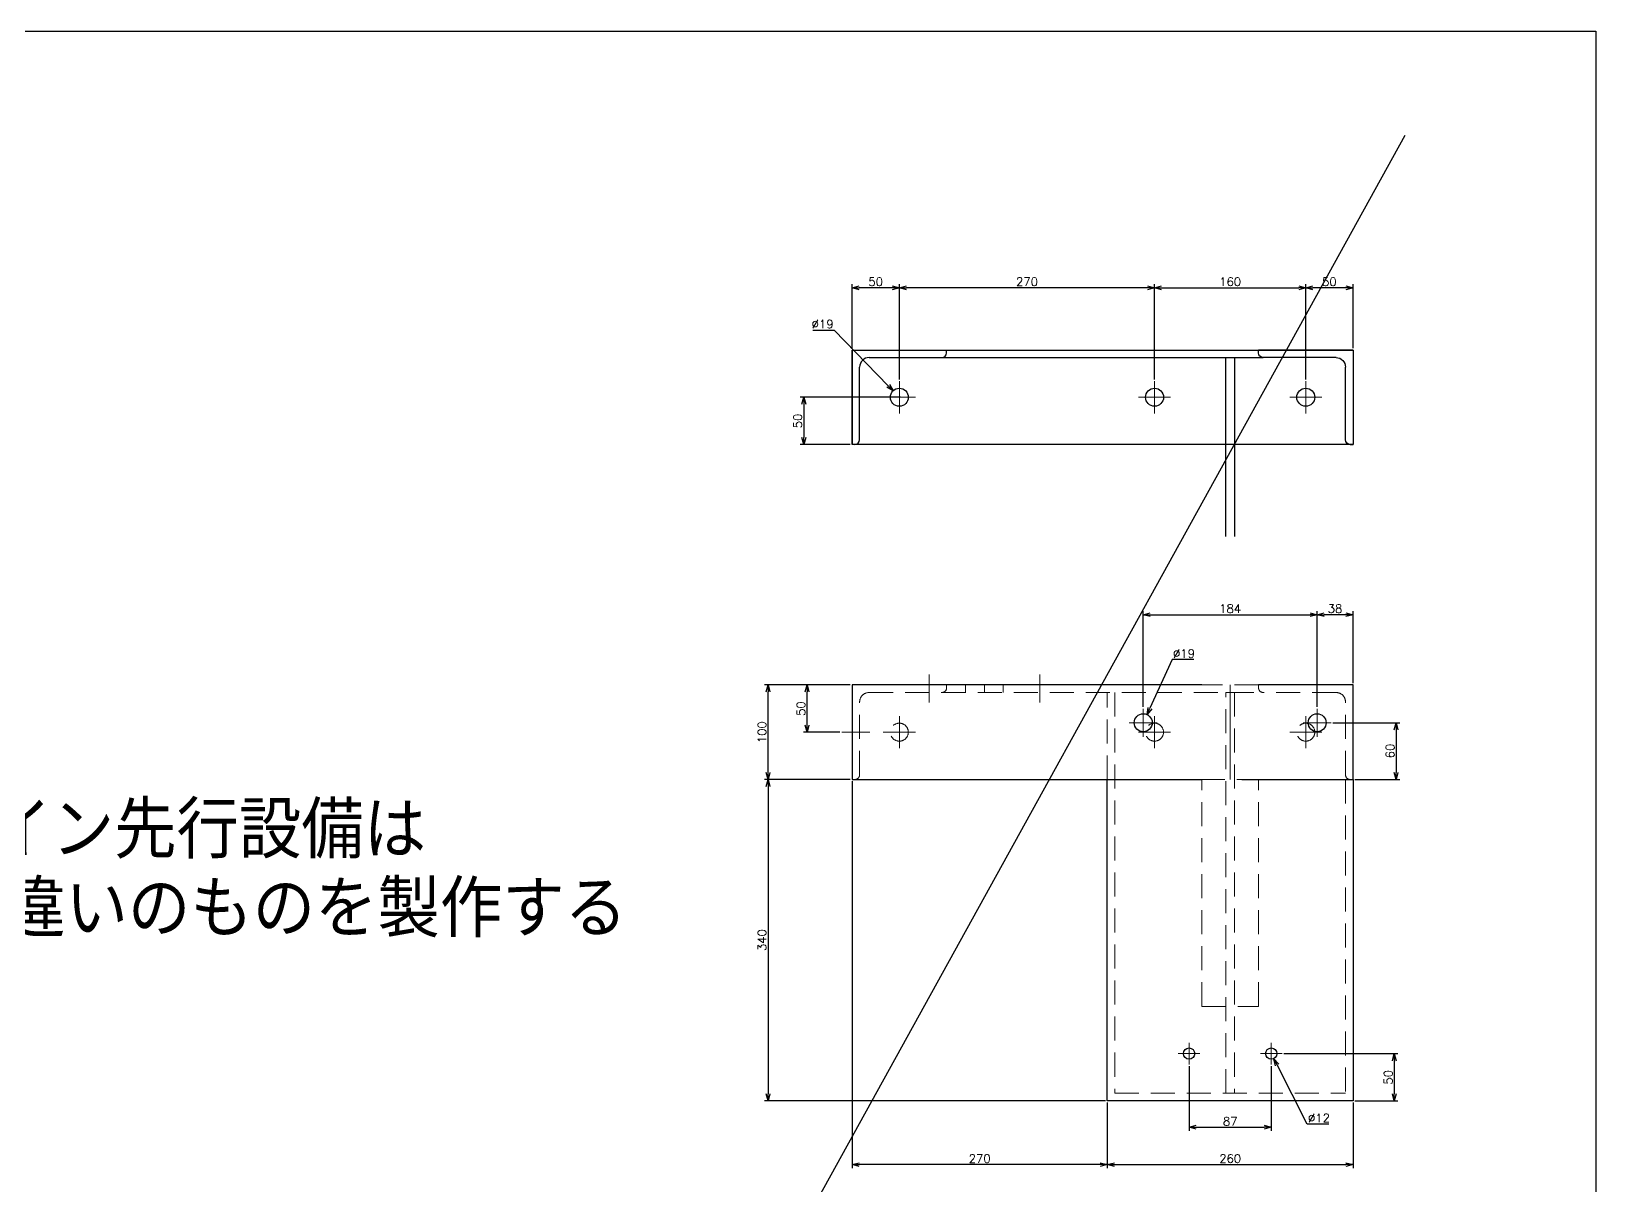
# Model space of a CAD drawing. Header units: millimetres. Extents: x -8731 to 85711, y -14522 to 31379.
# Drawn here: x -2808 to -1153, y 7700 to 8921 of the extents above; entities that cross this region are included whole.
import ezdxf

# ---------------------------------------------------------------- set-up
doc = ezdxf.new("R2010")
doc.units = ezdxf.units.MM
doc.header["$LTSCALE"] = 4
doc.header["$PDMODE"] = 99
doc.header["$PDSIZE"] = 1
doc.linetypes.add('CENTER2', pattern=[28.575, 19.05, -3.175, 3.175, -3.175])
doc.linetypes.add('HIDDEN', pattern=[9.525, 6.35, -3.175])
for name, color, linetype, lineweight in [('04_HIDDEN', 2, 'HIDDEN', 13), ('05_CENTER', 4, 'CENTER2', 13), ('08_DIM', 3, 'Continuous', 13)]:
    doc.layers.add(name, color=color, linetype=linetype, lineweight=lineweight)
doc.layers.add('10_DRAFT', color=8, linetype='Continuous', lineweight=0, plot=False)
doc.styles.add('KSS_TXT', font='txt.shx', dxfattribs={"bigfont": 'extfont2.shx'})
doc.dimstyles.new('KSS_DIM', dxfattribs={"dimscale": 3, "dimtxt": 3, "dimasz": 2.5, "dimexe": 1.25, "dimexo": 0.625, "dimtad": 1, "dimdsep": 46, "dimtxsty": 'KSS_TXT', "dimblk": 'OPEN30', "dimcen": 0, "dimazin": 2, "dimtfac": 0.75, "dimtmove": 0, "dimatfit": 3, "dimldrblk": 'OPEN30', "dimfxl": 1, "dimtolj": 1, "dimarcsym": 0})
doc.dimstyles.new('KSS_DIM$3', dxfattribs={"dimscale": 3, "dimtxt": 3, "dimasz": 2.5, "dimexe": 1.25, "dimexo": 0.625, "dimtad": 1, "dimtih": 1, "dimtoh": 1, "dimdsep": 46, "dimtxsty": 'KSS_TXT', "dimblk": 'OPEN30', "dimcen": 0, "dimazin": 2, "dimtfac": 0.75, "dimtofl": 0, "dimtmove": 0, "dimatfit": 3, "dimldrblk": 'OPEN30', "dimfxl": 1, "dimtolj": 1, "dimarcsym": 0})

# ---------------------------------------------------------------- blocks, each defined once
blk = doc.blocks.new('A$C448B04A9_1_1_1')
at = {"color": 0}
for p, q in [((3, 100), (0, 100)), ((0, 0), (0, 100)), ((8, 18), (8, 95)), ((0, 0), (100, 0)), ((95, 8), (18, 8)), ((100, 3), (100, 0))]:
    blk.add_line(p, q, dxfattribs=at)
for centre, radius, start, end in [((3, 95), 5, 0, 90), ((18, 18), 10, 180, 270), ((95, 3), 5, 0, 90)]:
    blk.add_arc(centre, radius, start, end, dxfattribs=at)
blk = doc.blocks.new('A$C63872932_1_1_1')
at = {"color": 0}
for p, q in [((-5, 42), (335, 42)), ((295.5, 42), (304.5, 42)), ((295.5, -147.2), (295.5, 42)), ((304.5, 42), (304.5, -147.2))]:
    blk.add_line(p, q, dxfattribs=at)
blk.add_lwpolyline([(-100, 50), (430, 50), (430, -50), (-100, -50)], close=True, dxfattribs=at)
for centre in [(-50, 0), (220, 0), (380, 0)]:
    blk.add_circle(centre, 9.5, dxfattribs=at)
at = {"layer": '05_CENTER'}
for p, q in [((-50, -17), (-50, 17)), ((220, -17), (220, 17)), ((380, -17), (380, 17)), ((-111, 0), (-81.3, 0)), ((-33, 0), (-67, 0)), ((237, 0), (203, 0)), ((363, 0), (397, 0))]:
    blk.add_line(p, q, dxfattribs=at)
at = {"rotation": 270}
blk.add_blockref('A$C448B04A9_1_1_1', (-100, 50), dxfattribs=at)
at = {"xscale": -1, "rotation": 90}
blk.add_blockref('A$C448B04A9_1_1_1', (430, 50), dxfattribs=at)
blk = doc.blocks.new('_Open30')
at = {"color": 0, "linetype": 'ByBlock', "lineweight": -2}
for p, q in [((-1, 0.27), (0, 0)), ((0, 0), (-1, -0.27)), ((0, 0), (-1, 0))]:
    blk.add_line(p, q, dxfattribs=at)
blk = doc.blocks.new('*D1595')
at = {"layer": '08_DIM', "color": 0, "lineweight": -2, "transparency": 16777216}
for p, q in [((-1981.7, 8604.9), (-1958.8, 8604.9)), ((-1958.8, 8604.9), (-1901.8, 8546))]:
    blk.add_line(p, q, dxfattribs=at)
at = {"layer": 'Defpoints', "color": 0, "transparency": 16777216}
for p in [(-1896.6, 8540.6), (-1883.4, 8526.9)]:
    blk.add_point(p, dxfattribs=at)
at = {"layer": '08_DIM', "color": 0, "lineweight": -2, "transparency": 16777216, "xscale": 7.5, "yscale": 7.5, "zscale": 7.5, "rotation": 314.0498650125033}
blk.add_blockref('_Open30', (-1896.6, 8540.6), dxfattribs=at)
at = {"layer": '08_DIM', "color": 0, "transparency": 16777216, "insert": (-1971.2, 8611.2), "char_height": 9, "attachment_point": 5, "style": 'KSS_TXT'}
blk.add_mtext('\\A1;%%C19', dxfattribs=at)
blk = doc.blocks.new('*D1596')
at = {"layer": '08_DIM', "color": 0, "lineweight": -2, "transparency": 16777216}
for p, q in [((-1940, 8585.6), (-1940, 8653.4)), ((-1897.5, 8649.6), (-1932.5, 8649.6)), ((-1890, 8552.7), (-1890, 8653.4))]:
    blk.add_line(p, q, dxfattribs=at)
at = {"layer": 'Defpoints', "color": 0, "transparency": 16777216}
for p in [(-1940, 8649.6), (-1940, 8583.8), (-1890, 8550.8)]:
    blk.add_point(p, dxfattribs=at)
at = {"layer": '08_DIM', "color": 0, "lineweight": -2, "transparency": 16777216, "xscale": 7.5, "yscale": 7.5, "zscale": 7.5, "rotation": 180}
blk.add_blockref('_Open30', (-1940, 8649.6), dxfattribs=at)
at = {"layer": '08_DIM', "color": 0, "lineweight": -2, "transparency": 16777216, "xscale": 7.5, "yscale": 7.5, "zscale": 7.5}
blk.add_blockref('_Open30', (-1890, 8649.6), dxfattribs=at)
at = {"layer": '08_DIM', "color": 0, "transparency": 16777216, "insert": (-1915, 8656), "char_height": 9, "attachment_point": 5, "style": 'KSS_TXT'}
blk.add_mtext('\\A1;50', dxfattribs=at)
blk = doc.blocks.new('*D1597')
at = {"layer": '08_DIM', "color": 0, "lineweight": -2, "transparency": 16777216}
for p, q in [((-1890, 8552.7), (-1890, 8653.4)), ((-1627.5, 8649.6), (-1882.5, 8649.6)), ((-1620, 8552.7), (-1620, 8653.4))]:
    blk.add_line(p, q, dxfattribs=at)
at = {"layer": 'Defpoints', "color": 0, "transparency": 16777216}
for p in [(-1890, 8649.6), (-1890, 8550.8), (-1620, 8550.8)]:
    blk.add_point(p, dxfattribs=at)
at = {"layer": '08_DIM', "color": 0, "lineweight": -2, "transparency": 16777216, "xscale": 7.5, "yscale": 7.5, "zscale": 7.5, "rotation": 180}
blk.add_blockref('_Open30', (-1890, 8649.6), dxfattribs=at)
at = {"layer": '08_DIM', "color": 0, "lineweight": -2, "transparency": 16777216, "xscale": 7.5, "yscale": 7.5, "zscale": 7.5}
blk.add_blockref('_Open30', (-1620, 8649.6), dxfattribs=at)
at = {"layer": '08_DIM', "color": 0, "transparency": 16777216, "insert": (-1755, 8656), "char_height": 9, "attachment_point": 5, "style": 'KSS_TXT'}
blk.add_mtext('\\A1;270', dxfattribs=at)
blk = doc.blocks.new('*D1609')
at = {"layer": '08_DIM', "color": 0, "lineweight": -2, "transparency": 16777216}
for p, q in [((-1601.3, 8256.2), (-1624.9, 8204.9)), ((-1578.4, 8256.2), (-1601.3, 8256.2))]:
    blk.add_line(p, q, dxfattribs=at)
at = {"layer": 'Defpoints', "color": 0, "transparency": 16777216}
for p in [(-1628, 8198.1), (-1636, 8180.9)]:
    blk.add_point(p, dxfattribs=at)
at = {"layer": '08_DIM', "color": 0, "lineweight": -2, "transparency": 16777216, "xscale": 7.5, "yscale": 7.5, "zscale": 7.5, "rotation": 245.2723265353925}
blk.add_blockref('_Open30', (-1628, 8198.1), dxfattribs=at)
at = {"layer": '08_DIM', "color": 0, "transparency": 16777216, "insert": (-1588.9, 8262.6), "char_height": 9, "attachment_point": 5, "style": 'KSS_TXT'}
blk.add_mtext('\\A1;%%C19', dxfattribs=at)
blk = doc.blocks.new('*D1610')
at = {"layer": '08_DIM', "color": 0, "lineweight": -2, "transparency": 16777216}
for p, q in [((-1448, 8206.2), (-1448, 8307.6)), ((-1417.5, 8303.8), (-1440.5, 8303.8)), ((-1410, 8231.4), (-1410, 8307.6))]:
    blk.add_line(p, q, dxfattribs=at)
at = {"layer": 'Defpoints', "color": 0, "transparency": 16777216}
for p in [(-1448, 8303.8), (-1410, 8229.5), (-1448, 8204.3)]:
    blk.add_point(p, dxfattribs=at)
at = {"layer": '08_DIM', "color": 0, "lineweight": -2, "transparency": 16777216, "xscale": 7.5, "yscale": 7.5, "zscale": 7.5, "rotation": 180}
blk.add_blockref('_Open30', (-1448, 8303.8), dxfattribs=at)
at = {"layer": '08_DIM', "color": 0, "lineweight": -2, "transparency": 16777216, "xscale": 7.5, "yscale": 7.5, "zscale": 7.5}
blk.add_blockref('_Open30', (-1410, 8303.8), dxfattribs=at)
at = {"layer": '08_DIM', "color": 0, "transparency": 16777216, "insert": (-1429, 8310.2), "char_height": 9, "attachment_point": 5, "style": 'KSS_TXT'}
blk.add_mtext('\\A1;38', dxfattribs=at)
blk = doc.blocks.new('*D1611')
at = {"layer": '08_DIM', "color": 0, "lineweight": -2, "transparency": 16777216}
for p, q in [((-1632, 8206.2), (-1632, 8307.6)), ((-1624.5, 8303.8), (-1455.5, 8303.8)), ((-1448, 8206.2), (-1448, 8307.6))]:
    blk.add_line(p, q, dxfattribs=at)
at = {"layer": 'Defpoints', "color": 0, "transparency": 16777216}
for p in [(-1448, 8303.8), (-1632, 8204.3), (-1448, 8204.3)]:
    blk.add_point(p, dxfattribs=at)
at = {"layer": '08_DIM', "color": 0, "lineweight": -2, "transparency": 16777216, "xscale": 7.5, "yscale": 7.5, "zscale": 7.5, "rotation": 180}
blk.add_blockref('_Open30', (-1632, 8303.8), dxfattribs=at)
at = {"layer": '08_DIM', "color": 0, "lineweight": -2, "transparency": 16777216, "xscale": 7.5, "yscale": 7.5, "zscale": 7.5}
blk.add_blockref('_Open30', (-1448, 8303.8), dxfattribs=at)
at = {"layer": '08_DIM', "color": 0, "transparency": 16777216, "insert": (-1540, 8310.2), "char_height": 9, "attachment_point": 5, "style": 'KSS_TXT'}
blk.add_mtext('\\A1;184', dxfattribs=at)
blk = doc.blocks.new('*D1661')
at = {"layer": '08_DIM', "color": 0, "lineweight": -2, "transparency": 16777216}
for p, q in [((-1888.9, 8533.8), (-1994.9, 8533.8)), ((-1991.1, 8526.3), (-1991.1, 8491.3)), ((-1941.9, 8483.8), (-1994.9, 8483.8))]:
    blk.add_line(p, q, dxfattribs=at)
at = {"layer": 'Defpoints', "color": 0, "transparency": 16777216}
for p in [(-1887.1, 8533.8), (-1991.1, 8483.8), (-1940, 8483.8)]:
    blk.add_point(p, dxfattribs=at)
at = {"layer": '08_DIM', "color": 0, "lineweight": -2, "transparency": 16777216, "xscale": 7.5, "yscale": 7.5, "zscale": 7.5}
for p, rotation in [((-1991.1, 8533.8), 90), ((-1991.1, 8483.8), 270)]:
    blk.add_blockref('_Open30', p, dxfattribs=dict(at, rotation=rotation))
at = {"layer": '08_DIM', "color": 0, "transparency": 16777216, "insert": (-1997.5, 8508.8), "char_height": 9, "attachment_point": 5, "rotation": 90, "style": 'KSS_TXT'}
blk.add_mtext('\\A1;50', dxfattribs=at)
blk = doc.blocks.new('*D1662')
at = {"layer": '08_DIM', "color": 0, "lineweight": -2, "transparency": 16777216}
for p, q in [((-1941.9, 8229.5), (-2032.7, 8229.5)), ((-2028.9, 8137), (-2028.9, 8222)), ((-1941.9, 8129.5), (-2032.7, 8129.5))]:
    blk.add_line(p, q, dxfattribs=at)
at = {"layer": 'Defpoints', "color": 0, "transparency": 16777216}
for p in [(-2028.9, 8229.5), (-1940, 8229.5), (-1940, 8129.5)]:
    blk.add_point(p, dxfattribs=at)
at = {"layer": '08_DIM', "color": 0, "lineweight": -2, "transparency": 16777216, "xscale": 7.5, "yscale": 7.5, "zscale": 7.5}
for p, rotation in [((-2028.9, 8229.5), 90), ((-2028.9, 8129.5), 270)]:
    blk.add_blockref('_Open30', p, dxfattribs=dict(at, rotation=rotation))
at = {"layer": '08_DIM', "color": 0, "transparency": 16777216, "insert": (-2035.3, 8179.5), "char_height": 9, "attachment_point": 5, "rotation": 90, "style": 'KSS_TXT'}
blk.add_mtext('\\A1;100', dxfattribs=at)
blk = doc.blocks.new('*D1667')
at = {"layer": '08_DIM', "color": 0, "lineweight": -2, "transparency": 16777216}
for p, q in [((-1431.3, 8189.5), (-1360.7, 8189.5)), ((-1364.5, 8182), (-1364.5, 8137)), ((-1408.1, 8129.5), (-1360.7, 8129.5))]:
    blk.add_line(p, q, dxfattribs=at)
at = {"layer": 'Defpoints', "color": 0, "transparency": 16777216}
for p in [(-1433.2, 8189.5), (-1410, 8129.5), (-1364.5, 8129.5)]:
    blk.add_point(p, dxfattribs=at)
at = {"layer": '08_DIM', "color": 0, "lineweight": -2, "transparency": 16777216, "xscale": 7.5, "yscale": 7.5, "zscale": 7.5}
for p, rotation in [((-1364.5, 8189.5), 90), ((-1364.5, 8129.5), 270)]:
    blk.add_blockref('_Open30', p, dxfattribs=dict(at, rotation=rotation))
at = {"layer": '08_DIM', "color": 0, "transparency": 16777216, "insert": (-1370.8, 8159.5), "char_height": 9, "attachment_point": 5, "rotation": 90, "style": 'KSS_TXT'}
blk.add_mtext('\\A1;60', dxfattribs=at)
blk = doc.blocks.new('A$C71221DBE_1_1_1')
at = {"color": 0}
for points in [[(60, 104.5), (60, 222), (-40, 222), (-40, 122)], [(-40, 62.1), (-40, -308), (60, -308), (60, 39.5)]]:
    blk.add_lwpolyline(points, dxfattribs=at)
blk.add_lwpolyline([(60, 122), (60, 222), (400, 222), (400, -38), (60, -38), (60, 62)])
for centre, radius in [((0, 184), 9.5), ((350, 135.5), 6), ((350, 48.5), 6), ((0, 0), 9.5)]:
    blk.add_circle(centre, radius, dxfattribs=at)
at = {"layer": '04_HIDDEN'}
for p, q in [((60, 214), (392, 214)), ((392, -30), (392, 214)), ((-40, 121.9), (-40, 62.1)), ((-32, -213), (-32, 127)), ((60, 124.5), (60, 59.5)), ((-32, -30), (392, -30)), ((60, -38), (-32, -38)), ((-40, -148), (-32, -148)), ((-40, -188), (-32, -188))]:
    blk.add_line(p, q, dxfattribs=at)
for points in [[(300, 122), (60, 122)], [(300, 62), (300, 122)], [(300, 62), (60, 62)]]:
    blk.add_lwpolyline(points, dxfattribs=at)
blk.add_lwpolyline([(-32, 87.5), (-32, 96.5), (392, 96.5), (392, 87.5)], close=True, dxfattribs=at)
for centre in [(10, 172), (10, 12), (10, -258)]:
    blk.add_circle(centre, 9.5, dxfattribs=at)
at = {"layer": '05_CENTER'}
for p, q in [((0, 169.2), (0, 198.8)), ((14.8, 184), (-14.8, 184)), ((10, 155), (10, 189)), ((27, 172), (-7, 172)), ((361.4, 135.5), (338.6, 135.5)), ((350, 124.1), (350, 146.9)), ((350, 59.9), (350, 37.1)), ((361.4, 48.5), (338.6, 48.5)), ((10, 29), (10, -5)), ((14.8, 0), (-14.8, 0)), ((27, 12), (-7, 12)), ((0, -14.8), (0, 14.8)), ((-50.9, -109.5), (-21.3, -109.5)), ((-50.9, -226.5), (-21.3, -226.5)), ((10, -241), (10, -275)), ((27, -258), (-7, -258)), ((10, -319), (10, -289.3))]:
    blk.add_line(p, q, dxfattribs=at)
at = {"layer": '10_DRAFT'}
for p, q in [((-40, 92), (60, 92)), ((-40, -168), (-32, -168))]:
    blk.add_line(p, q, dxfattribs=at)
at = {"layer": '04_HIDDEN', "xscale": -1, "rotation": 180}
blk.add_blockref('A$C448B04A9_1_1_1', (-40, 222), dxfattribs=at)
at = {"layer": '04_HIDDEN'}
blk.add_blockref('A$C448B04A9_1_1_1', (-40, -308), dxfattribs=at)
blk = doc.blocks.new('*D2214')
at = {"layer": '08_DIM', "color": 0, "lineweight": -2, "transparency": 16777216}
for p, q in [((-1583.5, 7826.2), (-1583.5, 7757.8)), ((-1496.5, 7826.2), (-1496.5, 7757.8)), ((-1576, 7761.6), (-1504, 7761.6))]:
    blk.add_line(p, q, dxfattribs=at)
at = {"layer": 'Defpoints', "color": 0, "transparency": 16777216}
for p in [(-1583.5, 7828), (-1496.5, 7828), (-1496.5, 7761.6)]:
    blk.add_point(p, dxfattribs=at)
at = {"layer": '08_DIM', "color": 0, "lineweight": -2, "transparency": 16777216, "xscale": 7.5, "yscale": 7.5, "zscale": 7.5, "rotation": 180}
blk.add_blockref('_Open30', (-1583.5, 7761.6), dxfattribs=at)
at = {"layer": '08_DIM', "color": 0, "lineweight": -2, "transparency": 16777216, "xscale": 7.5, "yscale": 7.5, "zscale": 7.5}
blk.add_blockref('_Open30', (-1496.5, 7761.6), dxfattribs=at)
at = {"layer": '08_DIM', "color": 0, "transparency": 16777216, "insert": (-1540, 7767.9), "char_height": 9, "attachment_point": 5, "style": 'KSS_TXT'}
blk.add_mtext('\\A1;87', dxfattribs=at)
blk = doc.blocks.new('*D2215')
at = {"layer": '08_DIM', "color": 0, "lineweight": -2, "transparency": 16777216}
for p, q in [((-1483.2, 7839.5), (-1362.6, 7839.5)), ((-1366.4, 7832), (-1366.4, 7797)), ((-1408.1, 7789.5), (-1362.6, 7789.5))]:
    blk.add_line(p, q, dxfattribs=at)
at = {"layer": 'Defpoints', "color": 0, "transparency": 16777216}
for p in [(-1485.1, 7839.5), (-1410, 7789.5), (-1366.4, 7789.5)]:
    blk.add_point(p, dxfattribs=at)
at = {"layer": '08_DIM', "color": 0, "lineweight": -2, "transparency": 16777216, "xscale": 7.5, "yscale": 7.5, "zscale": 7.5}
for p, rotation in [((-1366.4, 7839.5), 90), ((-1366.4, 7789.5), 270)]:
    blk.add_blockref('_Open30', p, dxfattribs=dict(at, rotation=rotation))
at = {"layer": '08_DIM', "color": 0, "transparency": 16777216, "insert": (-1372.8, 7814.5), "char_height": 9, "attachment_point": 5, "rotation": 90, "style": 'KSS_TXT'}
blk.add_mtext('\\A1;50', dxfattribs=at)
blk = doc.blocks.new('*D2216')
at = {"layer": '08_DIM', "color": 0, "lineweight": -2, "transparency": 16777216}
for p, q in [((-1941.9, 8229.5), (-1991.5, 8229.5)), ((-1987.7, 8187), (-1987.7, 8222)), ((-1952.9, 8179.5), (-1991.5, 8179.5))]:
    blk.add_line(p, q, dxfattribs=at)
at = {"layer": 'Defpoints', "color": 0, "transparency": 16777216}
for p in [(-1987.7, 8229.5), (-1940, 8229.5), (-1951, 8179.5)]:
    blk.add_point(p, dxfattribs=at)
at = {"layer": '08_DIM', "color": 0, "lineweight": -2, "transparency": 16777216, "xscale": 7.5, "yscale": 7.5, "zscale": 7.5}
for p, rotation in [((-1987.7, 8229.5), 90), ((-1987.7, 8179.5), 270)]:
    blk.add_blockref('_Open30', p, dxfattribs=dict(at, rotation=rotation))
at = {"layer": '08_DIM', "color": 0, "transparency": 16777216, "insert": (-1994.1, 8204.5), "char_height": 9, "attachment_point": 5, "rotation": 90, "style": 'KSS_TXT'}
blk.add_mtext('\\A1;50', dxfattribs=at)
blk = doc.blocks.new('*D2217')
at = {"layer": '08_DIM', "color": 0, "lineweight": -2, "transparency": 16777216}
for p, q in [((-1620, 8552.7), (-1620, 8653.4)), ((-1612.5, 8649.6), (-1467.5, 8649.6)), ((-1460, 8552.7), (-1460, 8653.4))]:
    blk.add_line(p, q, dxfattribs=at)
at = {"layer": 'Defpoints', "color": 0, "transparency": 16777216}
for p in [(-1460, 8649.6), (-1620, 8550.8), (-1460, 8550.8)]:
    blk.add_point(p, dxfattribs=at)
at = {"layer": '08_DIM', "color": 0, "lineweight": -2, "transparency": 16777216, "xscale": 7.5, "yscale": 7.5, "zscale": 7.5, "rotation": 180}
blk.add_blockref('_Open30', (-1620, 8649.6), dxfattribs=at)
at = {"layer": '08_DIM', "color": 0, "lineweight": -2, "transparency": 16777216, "xscale": 7.5, "yscale": 7.5, "zscale": 7.5}
blk.add_blockref('_Open30', (-1460, 8649.6), dxfattribs=at)
at = {"layer": '08_DIM', "color": 0, "transparency": 16777216, "insert": (-1540, 8656), "char_height": 9, "attachment_point": 5, "style": 'KSS_TXT'}
blk.add_mtext('\\A1;160', dxfattribs=at)
blk = doc.blocks.new('*D2218')
at = {"layer": '08_DIM', "color": 0, "lineweight": -2, "transparency": 16777216}
for p, q in [((-1460, 8552.7), (-1460, 8653.4)), ((-1417.5, 8649.6), (-1452.5, 8649.6)), ((-1410, 8585.6), (-1410, 8653.4))]:
    blk.add_line(p, q, dxfattribs=at)
at = {"layer": 'Defpoints', "color": 0, "transparency": 16777216}
for p in [(-1460, 8649.6), (-1410, 8583.8), (-1460, 8550.8)]:
    blk.add_point(p, dxfattribs=at)
at = {"layer": '08_DIM', "color": 0, "lineweight": -2, "transparency": 16777216, "xscale": 7.5, "yscale": 7.5, "zscale": 7.5, "rotation": 180}
blk.add_blockref('_Open30', (-1460, 8649.6), dxfattribs=at)
at = {"layer": '08_DIM', "color": 0, "lineweight": -2, "transparency": 16777216, "xscale": 7.5, "yscale": 7.5, "zscale": 7.5}
blk.add_blockref('_Open30', (-1410, 8649.6), dxfattribs=at)
at = {"layer": '08_DIM', "color": 0, "transparency": 16777216, "insert": (-1435, 8656), "char_height": 9, "attachment_point": 5, "style": 'KSS_TXT'}
blk.add_mtext('\\A1;50', dxfattribs=at)
blk = doc.blocks.new('*D2219')
at = {"layer": '08_DIM', "color": 0, "lineweight": -2, "transparency": 16777216}
for p, q in [((-1670, 7787.6), (-1670, 7718.3)), ((-1410, 7787.6), (-1410, 7718.3)), ((-1662.5, 7722), (-1417.5, 7722))]:
    blk.add_line(p, q, dxfattribs=at)
at = {"layer": 'Defpoints', "color": 0, "transparency": 16777216}
for p in [(-1670, 7789.5), (-1410, 7789.5), (-1410, 7722)]:
    blk.add_point(p, dxfattribs=at)
at = {"layer": '08_DIM', "color": 0, "lineweight": -2, "transparency": 16777216, "xscale": 7.5, "yscale": 7.5, "zscale": 7.5, "rotation": 180}
blk.add_blockref('_Open30', (-1670, 7722), dxfattribs=at)
at = {"layer": '08_DIM', "color": 0, "lineweight": -2, "transparency": 16777216, "xscale": 7.5, "yscale": 7.5, "zscale": 7.5}
blk.add_blockref('_Open30', (-1410, 7722), dxfattribs=at)
at = {"layer": '08_DIM', "color": 0, "transparency": 16777216, "insert": (-1540, 7728.4), "char_height": 9, "attachment_point": 5, "style": 'KSS_TXT'}
blk.add_mtext('\\A1;260', dxfattribs=at)
blk = doc.blocks.new('*D2220')
at = {"layer": '08_DIM', "color": 0, "lineweight": -2, "transparency": 16777216}
for p, q in [((-1940, 8127.6), (-1940, 7718.3)), ((-1670, 7787.6), (-1670, 7718.3)), ((-1677.5, 7722), (-1932.5, 7722))]:
    blk.add_line(p, q, dxfattribs=at)
at = {"layer": 'Defpoints', "color": 0, "transparency": 16777216}
for p in [(-1940, 8129.5), (-1670, 7789.5), (-1940, 7722)]:
    blk.add_point(p, dxfattribs=at)
at = {"layer": '08_DIM', "color": 0, "lineweight": -2, "transparency": 16777216, "xscale": 7.5, "yscale": 7.5, "zscale": 7.5, "rotation": 180}
blk.add_blockref('_Open30', (-1940, 7722), dxfattribs=at)
at = {"layer": '08_DIM', "color": 0, "lineweight": -2, "transparency": 16777216, "xscale": 7.5, "yscale": 7.5, "zscale": 7.5}
blk.add_blockref('_Open30', (-1670, 7722), dxfattribs=at)
at = {"layer": '08_DIM', "color": 0, "transparency": 16777216, "insert": (-1805, 7728.4), "char_height": 9, "attachment_point": 5, "style": 'KSS_TXT'}
blk.add_mtext('\\A1;270', dxfattribs=at)
blk = doc.blocks.new('*D2221')
at = {"layer": '08_DIM', "color": 0, "lineweight": -2, "transparency": 16777216}
for p, q in [((-1941.9, 8129.5), (-2032.7, 8129.5)), ((-2028.9, 8122), (-2028.9, 7797)), ((-1671.9, 7789.5), (-2032.7, 7789.5))]:
    blk.add_line(p, q, dxfattribs=at)
at = {"layer": 'Defpoints', "color": 0, "transparency": 16777216}
for p in [(-1940, 8129.5), (-2028.9, 7789.5), (-1670, 7789.5)]:
    blk.add_point(p, dxfattribs=at)
at = {"layer": '08_DIM', "color": 0, "lineweight": -2, "transparency": 16777216, "xscale": 7.5, "yscale": 7.5, "zscale": 7.5}
for p, rotation in [((-2028.9, 8129.5), 90), ((-2028.9, 7789.5), 270)]:
    blk.add_blockref('_Open30', p, dxfattribs=dict(at, rotation=rotation))
at = {"layer": '08_DIM', "color": 0, "transparency": 16777216, "insert": (-2035.3, 7959.5), "char_height": 9, "attachment_point": 5, "rotation": 90, "style": 'KSS_TXT'}
blk.add_mtext('\\A1;340', dxfattribs=at)
blk = doc.blocks.new('*D2222')
at = {"layer": '08_DIM', "color": 0, "lineweight": -2, "transparency": 16777216}
for p, q in [((-1458.5, 7764.9), (-1490.4, 7827.5)), ((-1435.6, 7764.9), (-1458.5, 7764.9))]:
    blk.add_line(p, q, dxfattribs=at)
at = {"layer": 'Defpoints', "color": 0, "transparency": 16777216}
for p in [(-1499.2, 7844.8), (-1493.8, 7834.1)]:
    blk.add_point(p, dxfattribs=at)
at = {"layer": '08_DIM', "color": 0, "lineweight": -2, "transparency": 16777216, "xscale": 7.5, "yscale": 7.5, "zscale": 7.5, "rotation": 117.0486244415471}
blk.add_blockref('_Open30', (-1493.8, 7834.1), dxfattribs=at)
at = {"layer": '08_DIM', "color": 0, "transparency": 16777216, "insert": (-1446.1, 7771.3), "char_height": 9, "attachment_point": 5, "style": 'KSS_TXT'}
blk.add_mtext('\\A1;%%C12', dxfattribs=at)

msp = doc.modelspace()

# ---------------------------------------------------------------- linework, layer by layer
at = {"color": 2}
msp.add_line((-1355.11219, 8810.53371), (-2306.35613, 7088.79755), dxfattribs=at)
msp.add_lwpolyline([(-6091.91007, 8920.9142), (-1153.29844, 8920.9142), (-1153.29844, 5443.0655), (-6091.91007, 5443.0655)], close=True, dxfattribs=at)

# ---------------------------------------------------------------- block references
msp.add_blockref('A$C63872932_1_1_1', (-1840.01456, 8533.7717))
at = {"rotation": 270}
msp.add_blockref('A$C71221DBE_1_1_1', (-1632.01456, 8189.48293), dxfattribs=at)

# ---------------------------------------------------------------- texts
at = {"layer": '08_DIM', "color": 2, "style": 'KSS_TXT'}
for s, p in [('1ライン先行設備は', (-2970.1204, 8045.94636)), ('勝手違いのものを製作する', (-2970.1204, 7962.56216))]:
    msp.add_text(s, height=60, dxfattribs=at).set_placement(p)

# ---------------------------------------------------------------- dimensions: what is measured, and where the dimension line sits
at = {"layer": '08_DIM'}
for base, p1, p2, picture, middle in [((-1940.01456, 8649.62014), (-1890.01456, 8550.81405), (-1940.01456, 8583.7717), '*D1596', (-1915.01456, 8656.00139)), ((-1890.01456, 8649.62014), (-1620.01456, 8550.81405), (-1890.01456, 8550.81405), '*D1597', (-1755.01456, 8655.99514)), ((-1460.01456, 8649.62014), (-1620.01456, 8550.81405), (-1460.01456, 8550.81405), '*D2217', (-1540.01456, 8655.99514)), ((-1460.01456, 8649.62014), (-1410.01456, 8583.7717), (-1460.01456, 8550.81405), '*D2218', (-1435.01456, 8656.00139)), ((-1448.01456, 8303.80515), (-1632.01456, 8204.29591), (-1448.01456, 8204.29591), '*D1611', (-1540.01456, 8310.18015)), ((-1448.01456, 8303.80515), (-1410.01456, 8229.48293), (-1448.01456, 8204.29591), '*D1610', (-1429.01456, 8310.18015)), ((-1940.01456, 7722.0318), (-1670.01456, 7789.48293), (-1940.01456, 8129.48293), '*D2220', (-1805.01456, 7728.4068)), ((-1496.51456, 7761.57008), (-1583.51456, 7828.04962), (-1496.51456, 7828.04962), '*D2214', (-1540.01456, 7767.94508)), ((-1410.01456, 7722.0318), (-1670.01456, 7789.48293), (-1410.01456, 7789.48293), '*D2219', (-1540.01456, 7728.4068))]:
    dim = msp.add_linear_dim(base=base, p1=p1, p2=p2, dimstyle='KSS_DIM', override={"dimscale": 3, "dimarcsym": 1}, dxfattribs=at)
    dim.commit()
    dim.dimension.update_dxf_attribs({"geometry": picture, "text_midpoint": middle})
for p1, p2, picture, middle in [((-1883.40936, 8526.94372), (-1896.61976, 8540.59968), '*D1595', (-1971.1683, 8604.86808)), ((-1635.98847, 8180.85402), (-1628.04066, 8198.11184), '*D1609', (-1588.90646, 8256.21204)), ((-1499.24304, 7844.82665), (-1493.78609, 7834.1392), '*D2222', (-1446.08144, 7764.94609))]:
    dim = msp.add_diameter_dim_2p(p1=p1, p2=p2, dimstyle='KSS_DIM$3', override={"dimscale": 3, "dimpost": '%%C<>', "dimarcsym": 1}, dxfattribs=at)
    dim.commit()
    dim.dimension.update_dxf_attribs({"geometry": picture, "text_midpoint": middle, "dimtype": 163})
for base, p1, p2, angle, picture, middle in [((-1991.10438, 8483.7717), (-1887.05691, 8533.7717), (-1940.01456, 8483.7717), 270, '*D1661', (-1997.48563, 8508.7717)), ((-2028.94424, 8229.48293), (-1940.01456, 8129.48293), (-1940.01456, 8229.48293), 270, '*D1662', (-2035.31924, 8179.48293)), ((-1987.71833, 8229.48293), (-1950.97627, 8179.48293), (-1940.01456, 8229.48293), 270, '*D2216', (-1994.09958, 8204.48293)), ((-1364.46971, 8129.48293), (-1433.20158, 8189.48293), (-1410.01456, 8129.48293), 270, '*D1667', (-1370.84471, 8159.48293)), ((-2028.94424, 7789.48293), (-1940.01456, 8129.48293), (-1670.01456, 7789.48293), 270, '*D2221', (-2035.31924, 7959.48293)), ((-1366.4, 7789.48293), (-1485.08126, 7839.48293), (-1410.01456, 7789.48293), 90, '*D2215', (-1372.78125, 7814.48293))]:
    dim = msp.add_linear_dim(base=base, p1=p1, p2=p2, angle=angle, dimstyle='KSS_DIM', override={"dimscale": 3, "dimarcsym": 1}, dxfattribs=at)
    dim.commit()
    dim.dimension.update_dxf_attribs({"geometry": picture, "text_midpoint": middle})

doc.saveas('drawing.dxf')
